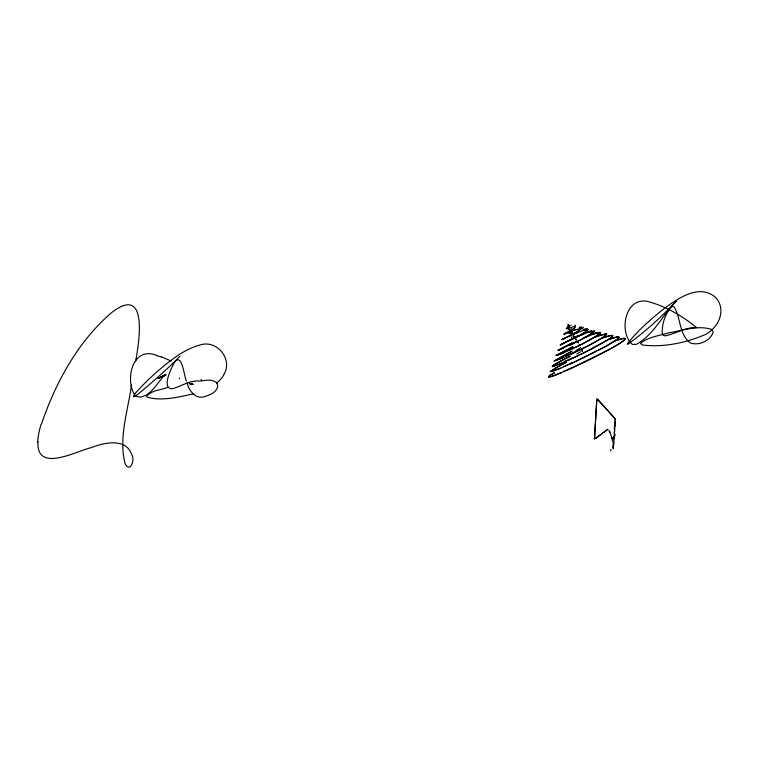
<?xml version="1.0" encoding="UTF-8"?>
<svg xmlns="http://www.w3.org/2000/svg" width="759" height="759" viewBox="0 0 759 759"><rect width="100%" height="100%" fill="white"/><g stroke="black" fill="none" stroke-linecap="round" stroke-linejoin="round"><path stroke-width="1.14" d="M37.969 441.624C36.119 473.455 76.099 451.064 91.308 447.639C104.011 442.592 126.098 437.554 131.781 454.726C135.425 459.707 129.751 473.616 125.159 463.73C118.328 437.677 128.081 410.695 131.497 384.804M595.824 415.989L595.929 413.598M595.806 416.71L595.502 421.672M613.319 444.935L613.319 448.047L613.756 441.909M571.679 328.59L571.574 330.867L566.945 327.954L568.709 325.469L569.487 329.804M614.581 429.167L614.401 433.977M595.009 430.23L595.407 422.791M595.948 413.266L596.65 401.046L597.675 399.538L614.505 418.048M594.98 430.657L594.563 437.981A1.091 0.493 -88.8 0 0 594.762 438.427L596.024 438.18L605.511 430.96M613.955 438.92L614.211 436.254M596.157 410.942L596.223 410.249M614.097 437.383L614.183 436.634M614.752 426.843L615.264 420.79M570.986 331.114L571.223 333.637L572.76 334.501M135.595 361.312C139.172 342.461 148.717 283.401 111.26 312.898C77.76 341.854 55.701 382.422 41.508 423.873M575.607 338.505L575.683 339.586M573.339 335.193L573.178 335.933C574.848 339.311 572.703 335.649 574.165 334.15M572.058 330.507L571.461 332.442L571.821 334.596L572.077 333.751L573.349 333.941L576.442 332.243L581.593 328.249L579.648 328.239M567.428 326.825L569.535 330.355L569.743 329.729L566.945 327.954M179.295 378.589L179.674 378.039M223.725 374.813C233.364 359.576 216.979 339.169 199.949 345.032C183.355 349.472 169.845 360.952 156.952 371.787C149.561 378.286 142.569 385.221 135.946 392.498C127.54 403.693 143.906 389.149 146.202 387.299C157.749 377.299 169.304 367.261 179.892 356.246M165.358 374.253C157.682 381.862 148.707 400.562 136.051 396.312M566.138 328.713L568.017 328.4M580.673 347.48L579.525 348.343M216.761 383.248L221.173 378.75A29.829 29.165 73.1 0 0 223.734 374.813M568.206 327.072L569.667 325.516L568.709 324.937M607.978 429.196L594.401 439.167L596.925 398.513L615.359 418.949L613.319 448.806L613.281 442.943M607.361 429.651L605.967 430.647M580.559 351.749L576.802 354.083M579.288 330.45L581.802 328.03L571.423 331.133M608.908 339.178C618.405 333.078 607.741 335.858 603.784 337.651M584.667 332.518L588.083 329.605L584.658 330.032M578.88 330.715L569.127 336.19M577.865 349.406L578.813 348.817M607.978 339.776L580.407 354.548M584.117 332.859L569.705 340.658M554.355 372.764C550.607 374.623 544.241 379.073 553.093 375.895C563.719 371.948 573.984 367.119 584.212 362.261C587.931 360.923 648.309 330.193 615.426 340.734M575.796 350.573L577.163 349.804M611.412 348.277C618.718 344.652 635.919 333.21 615.302 340.8M566.65 362.109L555.133 368.238L550.284 371.606L561.85 367.726L584.316 357.423M554.431 372.802C542.609 379.329 551.717 376.796 557.011 374.443M157.825 378.769L163.451 375.847L158.669 378.058M565.502 333.391C567.239 331.692 577.485 328.372 574.572 326.323L570.341 327.774M609.951 349.093L569.089 369.282M565.275 333.514L564.108 334.15L568.026 332.499M560.967 365.041L550.313 371.521L554.051 370.809M597.722 350.649C603.728 348.03 634.695 330.193 608.841 339.472M573.434 333.988L561.869 339.624L571.024 335.317M162.9 375.942L159.542 377.754L164.01 375.677L160.443 377.365M586.631 346.597C594.686 342.869 623.196 326.455 593.225 337.897M564.886 358.874C531.575 376.891 573.339 358.106 578.965 355.231M596.346 351.379L584.487 357.337M562.514 364.235L565.872 362.517M585.663 347.1L570.028 354.7M574.411 347.907C584.326 343.504 621.213 323.04 585.009 337.347M582.627 353.447C589.316 350.696 634.325 326.436 600.141 338.988M566.062 358.276L569.307 356.673M573.396 343.609L569.297 345.592M573.832 343.362L587.902 335.867L594.563 331.047L588.244 332.309L575.844 337.243M570.36 356.151C570.901 355.933 542.827 369.5 556.091 365.335M582.514 353.514L568.823 359.975M570.702 351.853L554.26 360.933L562.324 358.134M573.387 348.381L569.658 350.146M572.125 351.189L554.184 360.961L564.971 356.986L588.083 345.857L602.731 337.556L606.811 333.96L598.728 335.829M572.362 346.958L556.034 355.554L563.121 353.096M572.068 342.973L557.931 350.326L563.15 348.4M572.827 346.749L556.224 355.582L564.032 352.707L582.438 343.874L595.521 336.626L600.54 332.641L598.699 332.518L593.671 334.007M564.26 338.59L562.153 339.472L570.901 335.345M571.954 343.049L558.197 350.222L580.777 339.842L590.986 334.007L594.316 331.123L589.345 331.949M570.759 363.817L606.773 345.772L617.076 339.387L619.154 337.423L618.613 336.806M571.451 339.178L560.512 344.795M572.001 338.931L560.161 344.918L578.946 335.905L584.866 332.347L588.035 329.359L581.954 330.915L573.064 334.425M164.779 375.212L162.227 376.464L165.709 374.937L163.897 375.477M564.108 343.305L560.711 344.728M164.589 375.458L161.344 376.929L166.221 374.861M577.276 336.645L579.164 335.848M573.804 334.112L578.254 332.3M561.537 363.163L557.002 364.984M561.613 372.527L556.888 374.462M567.893 332.613C555.275 337.47 576.261 329.586 574.886 326.474A23.406 3.159 -29.9 0 0 575.037 325.061M568.889 332.138L569.8 331.768M583.965 337.774L587.475 336.341M560.74 368.191L554.592 370.61M580.749 335.184L583.586 334.045M571.252 331.18L575.303 329.634M608.557 339.567L616.64 337.024M568.946 328.097L571.072 327.414M193.232 393.883C178.337 397.128 161.8 401.378 147.018 397.147L146.724 396.245C151.402 390.117 160.813 390.297 167.606 387.337M567.153 328.628L568.33 328.524M573.206 336.702L574.734 336.863M201.875 381.009C221.125 376.417 223.307 391.397 205.414 396.293C196.154 400.211 189.086 391.056 187.084 383.077M568.491 333.163L572.931 333.097L571.821 332.508M190.5 384.082L192.947 384.367L189.94 383.845L193.023 384.481L189.816 383.513M568.406 324.918L567.609 324.624M570.825 333.505L572.077 333.751L569.487 332.945L571.793 334.216M156.781 355.411C132.417 345.601 124.751 379.718 134.827 395.173M161.733 356.929L171.155 361.009M189.333 383.276L190.376 383.779M578.349 342.945L577.571 342.148M581.878 350.677L582.305 350.857M582.191 350.886L582.58 351.17L581.859 350.497M581.868 350.582L582.115 350.715M201.031 379.462C203.773 382.062 196.534 380.515 195.461 381.151C186.913 381.549 179.94 387.185 171.752 388.788C161.838 387.877 170.633 369.785 173.337 364.358C181.695 349.311 183.906 375.724 186.42 380.999M575.645 338.666L576.432 340.44M582.419 349.804L582.551 350.316M577.438 341.816L577.808 342.423M608.879 430.647L609.154 430.97M582.381 349.785L582.295 349.605M609.249 431.084L609.932 432.165M609.781 431.909L612.001 438.057L611.868 437.507M579.278 344.548L579.629 345.108L579.307 344.387M582.485 350.146L582.409 350.364M568.14 325.801L569.535 330.355M611.934 437.782L612.19 438.92M571.432 336.968L571.783 338.599M612.134 438.664L612.257 439.252M573.652 336.152L573.738 336.825M613.291 442.877L613.329 443.465M156.743 355.639A43.348 25.199 18.1 0 1 161.658 357.147M571.129 368.077A210.006 10.351 -29.1 0 1 563.425 371.464M572.087 362.764A187.454 8.966 -29 0 1 563.472 366.597M609.316 338.865A177.388 11.878 -28.8 0 1 610.691 338.381M572.02 358.068A165.737 7.732 -29 0 1 564.345 361.512M602.447 337.565A155.263 10.607 -28.8 0 1 606.166 336.265M574.563 351.996A143.612 6.489 -29.1 0 1 566.242 355.829M596.707 336A133.537 9.345 -28.7 0 1 601.052 334.482M574.421 347.309A121.886 5.266 -29.1 0 1 567.258 350.667M590.236 334.691A111.81 8.083 -28.7 0 1 595.91 332.708M575.815 341.702A99.79 3.918 -29 0 1 568.814 345.079M586.792 332.129A89.78 6.897 -28.8 0 1 591.783 330.535M578.377 335.431A77.731 2.713 -29.1 0 1 571.935 338.685M583.045 329.577A67.475 5.664 -28.8 0 1 587.352 328.486M583.614 327.49A55.673 1.338 -28.8 0 1 578.69 330.089M579.221 327.29A45.834 4.421 -28.9 0 1 581.887 326.968M571.318 325.118A12.116 0.958 -26 0 1 570.787 325.355M614.572 417.981A5.588 4.042 87.6 0 1 615.359 420.78M614.382 427.896A24.06 14.886 85 0 1 614.486 426.729M614.278 429.082A23.7 12.78 86.8 0 1 614.354 427.877M615.027 434.186A25.351 12.286 88.9 0 1 614.894 435.799M614.657 435.723A28.643 11.461 -89.9 0 1 614.581 436.491M612.39 441.425A28.282 11.205 89.6 0 1 612.646 438.038M610.91 449.29A31.072 4.146 -75.2 0 1 610.682 450.931M616.232 337.29A78.49 6.091 -31.8 0 1 618.433 336.92M37.675 441.975A276.295 49.553 -52.4 0 1 41.024 424.404M627.721 343.362L627.665 344.396C645.378 331.645 661.725 316.683 676.677 300.782C662.541 314.653 654.144 334.899 636.118 344.406L632.304 344.368C617.987 331.873 625.577 295.042 648.992 301.797C666.393 306.712 682.739 316.19 696.591 327.565C685.443 327.157 675.766 333.694 665.159 335.876L663.262 335.203L662.18 333.305C661.981 323.827 665.159 313.401 671.924 306.598L673.859 306.551C681.184 317.746 678.65 334.814 690.718 343.096C699.248 345.8 710.396 340.772 713.232 332.138L712.008 329.567C697.986 324.738 682.692 330.649 668.594 332.85C659.22 335.933 648.072 336.73 640.444 343.466L642.56 345.032C662.74 347.461 683.508 343.334 702.255 335.82C717.113 330.611 727.549 310.962 715.908 297.775C699.732 282.889 677.721 298.543 663.679 308.913C650.748 319.311 638.034 330.298 627.721 343.362M191.41 384.13L190.111 383.807L191.41 384.13"/></g></svg>
